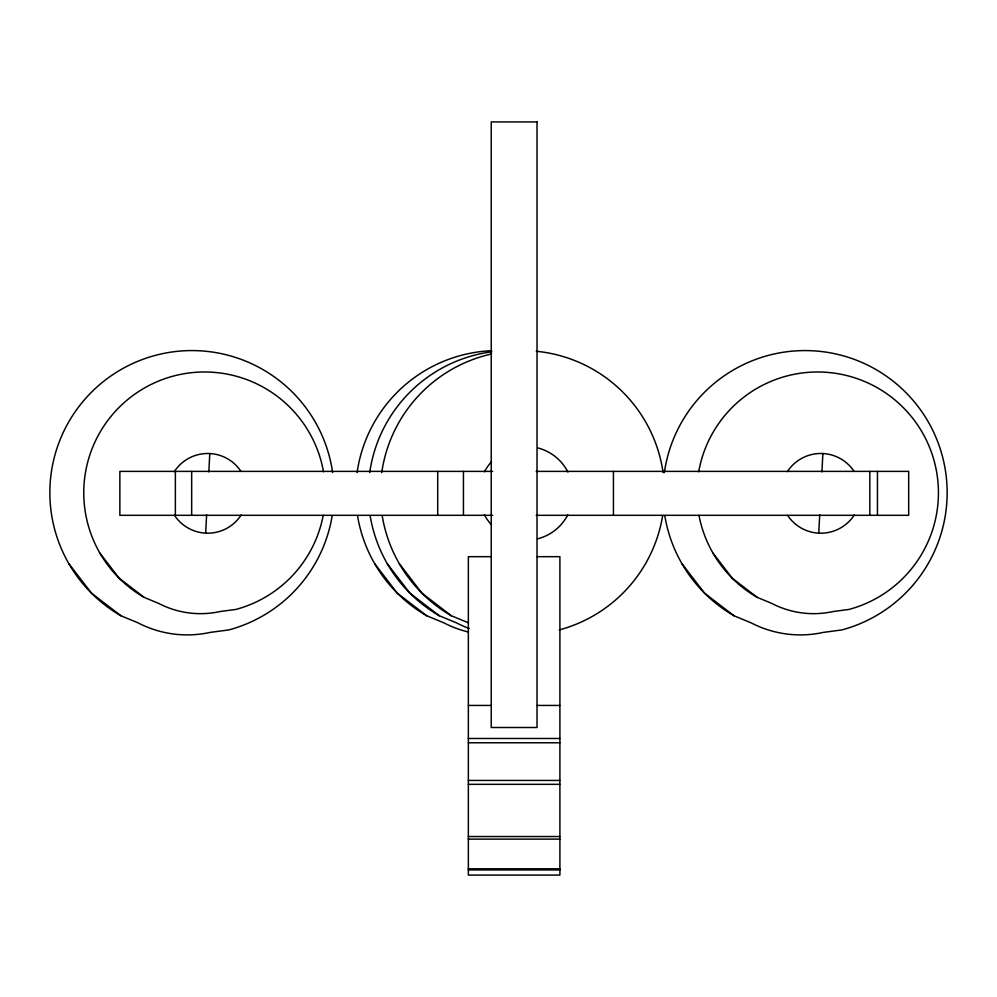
<?xml version="1.0" encoding="UTF-8"?>
<svg xmlns="http://www.w3.org/2000/svg" width="997" height="997" viewBox="0 0 997 997"><rect width="100%" height="100%" fill="white"/><g stroke="black" fill="none" stroke-linecap="round" stroke-linejoin="round"><path stroke-width="1.5" d="M205.669 533.146L206.616 514.776M208.834 471.917L209.781 453.535M818.761 533.146L819.708 514.776M821.927 471.917L822.874 453.535M492.643 471.382L119.864 471.382L119.864 515.312L492.643 515.312M536.187 471.382L908.678 471.382L908.678 515.312L536.187 515.312M491.234 556.675L468.353 556.675L468.353 875.079L559.903 875.079L559.903 556.675L537.022 556.675M468.353 705.44L491.234 705.44M537.022 705.44L559.903 705.44M468.353 738.49L559.903 738.49M468.353 742.777L559.903 742.777M468.353 780.439L559.903 780.439M468.353 784.327L559.903 784.327M468.353 836.533L559.903 836.533M468.353 839.113L559.903 839.113M468.353 868.811L559.903 868.811M468.353 869.92L559.903 869.92M713.029 553.173L732.234 578.198L757.246 597.39L771.803 603.422A90.69 90.69 0 0 0 833.268 611.51L848.908 609.454A120.787 120.787 0 0 0 937.616 478.772A120.787 120.787 0 0 0 821.167 372.043A120.787 120.787 0 0 0 698.698 471.78M681.973 563.741L704.555 593.165L733.991 615.747L751.115 622.838A106.691 106.691 0 0 0 823.435 632.372L841.829 629.942A142.11 142.11 0 0 0 946.003 474.647A142.11 142.11 0 0 0 806.087 350.583A142.11 142.11 0 0 0 664.363 472.59M399.348 563.741L421.93 593.165L451.354 615.747L468.478 622.838M387.31 563.741L409.892 593.165L439.316 615.747L456.452 622.838A106.691 106.691 0 0 0 469.201 628.459M374.698 563.741L397.28 593.165L426.716 615.747L443.839 622.838A106.691 106.691 0 0 0 468.403 631.998M99.949 553.173L119.141 578.198L144.154 597.39L158.71 603.422A90.69 90.69 0 0 0 220.187 611.51L235.815 609.454A120.787 120.787 0 0 0 323.227 515.275M68.893 563.741L91.475 593.165L120.899 615.747L138.022 622.838A106.691 106.691 0 0 0 210.342 632.372L228.737 629.942A142.11 142.11 0 0 0 332.163 515.86M877.46 471.382L877.46 515.312M869.833 471.382L869.833 515.312M613.429 471.382L613.429 515.312M463.443 471.382L463.443 515.312M437.708 471.382L437.708 515.312M191.661 471.382L191.661 515.312M175.372 471.382L175.372 515.312M757.246 597.39A120.787 120.787 0 0 1 698.959 515.275M854.255 515.025A39.855 39.855 0 0 1 787.568 515.324M787.368 471.656A39.855 39.855 0 0 1 854.068 471.369M733.991 615.747A142.11 142.11 0 0 1 664.837 515.86M439.316 615.747A142.11 142.11 0 0 1 370.174 515.86M369.7 472.59A142.11 142.11 0 0 1 491.82 351.791M120.899 615.747A142.11 142.11 0 0 1 112.362 374.959A142.11 142.11 0 0 1 332.637 472.59M426.716 615.747A142.11 142.11 0 0 1 357.562 515.86M357.088 472.59A142.11 142.11 0 0 1 491.608 350.707M567.792 514.888A46.884 46.884 0 0 1 537.408 538.854M491.322 524.746A46.884 46.884 0 0 1 484.38 514.664M484.492 471.805A46.884 46.884 0 0 1 491.484 461.761M537.67 447.89A46.884 46.884 0 0 1 567.904 472.03M662.619 515.86A142.11 142.11 0 0 1 559.192 629.942M451.354 615.747A142.11 142.11 0 0 1 382.212 515.86M381.739 472.59A142.11 142.11 0 0 1 491.621 353.96M536.311 351.256A142.11 142.11 0 0 1 663.092 472.59M144.154 597.39A120.787 120.787 0 0 1 135.256 393.84A120.787 120.787 0 0 1 323.502 471.78M241.162 515.025A39.855 39.855 0 0 1 174.475 515.324M174.288 471.656A39.855 39.855 0 0 1 240.975 471.369M537.022 121.921L491.234 121.921L491.234 727.498L537.022 727.498L537.022 121.921"/></g></svg>
